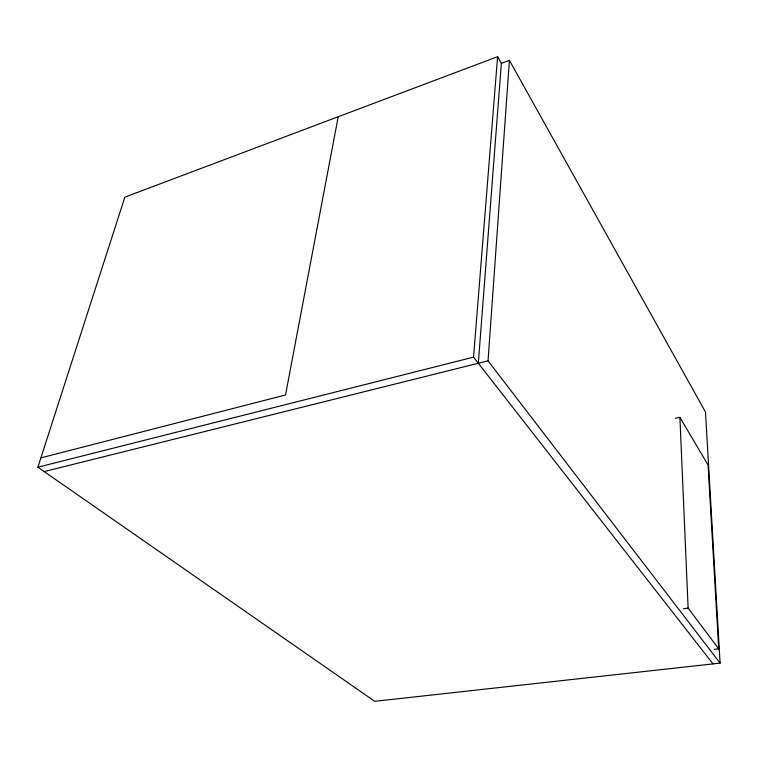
<?xml version="1.0" encoding="UTF-8"?>
<svg xmlns="http://www.w3.org/2000/svg" width="758" height="758" viewBox="0 0 758 758"><rect width="100%" height="100%" fill="white"/><g stroke="black" fill="none" stroke-linecap="round" stroke-linejoin="round"><path stroke-width="1.14" d="M501.37 63.359L497.599 56.679L124.852 197.146L37.9 467.203L374.717 701.321L720.1 663.117L488.038 360.836L509.414 60.356L501.37 63.359L478.317 363.262M713.003 663.904L473.551 357.141L497.599 56.679M338.201 116.751L285.51 394.984L40.904 457.879M37.9 467.203L473.551 357.141M44.201 471.58L488.038 360.836M675.312 418.312L679.898 417.355L708.067 464.986L718.717 648.82L714.273 649.331M683.441 608.759L688.122 608.134L718.717 648.82M509.414 60.356L705.48 412.02L720.1 663.117M679.898 417.355L688.122 608.134"/></g></svg>
